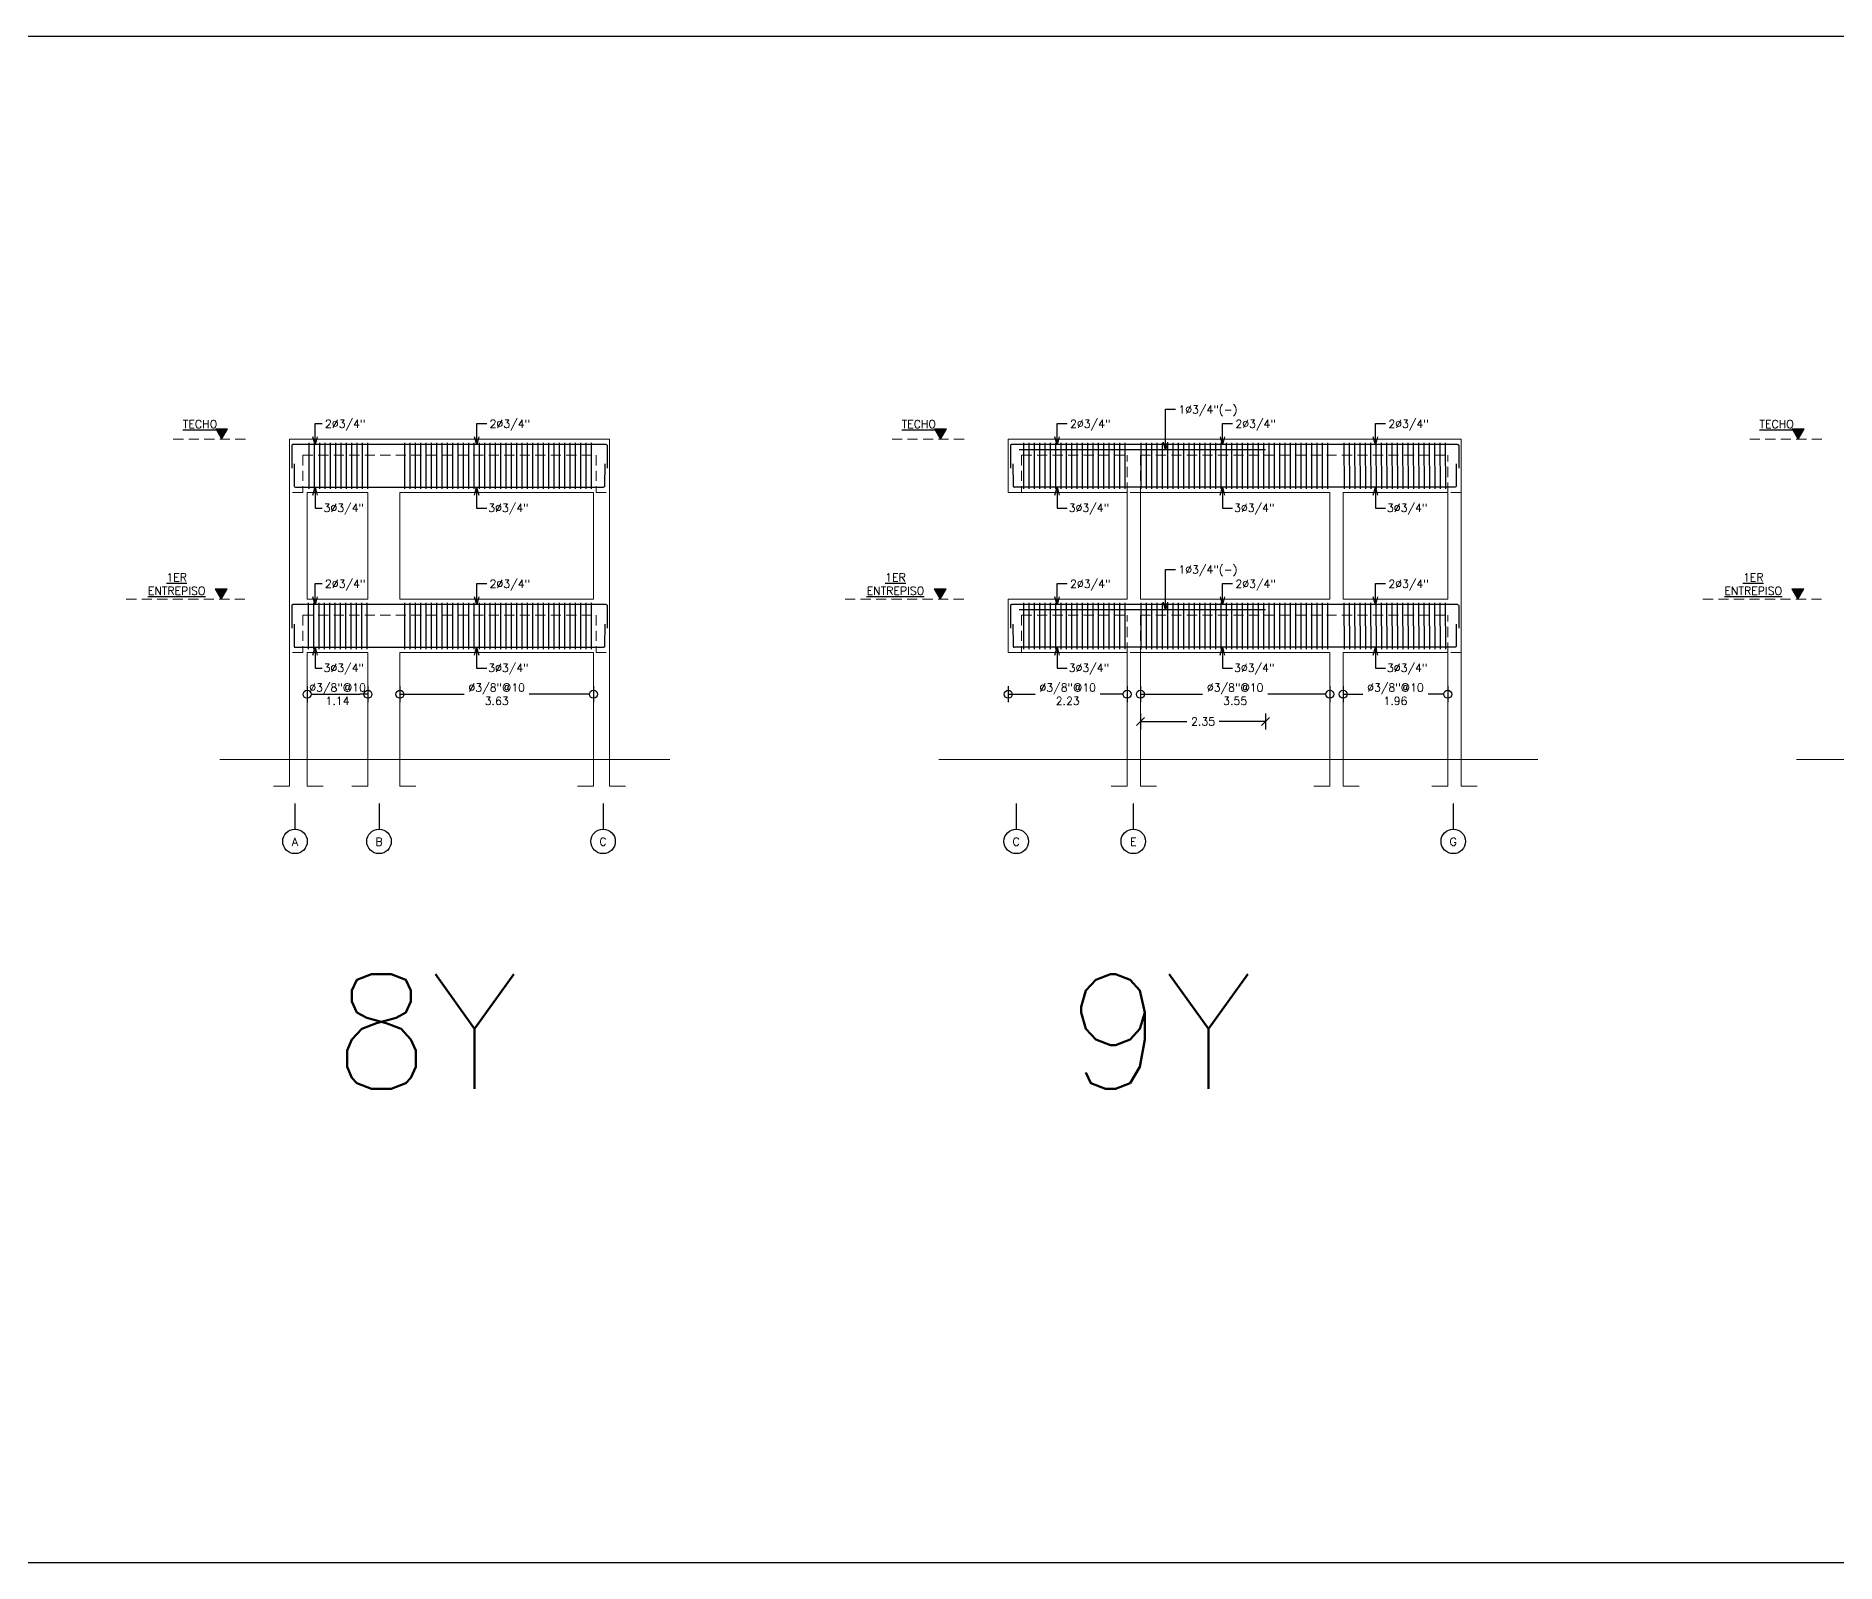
# Model space of a CAD drawing. Header units: metres. Extents: x -44 to 358, y -246 to 48.
# Drawn here: x 38.93 to 72.67, y -246.38 to -217.76 of the extents above; entities that cross this region are included whole.
import ezdxf

# ---------------------------------------------------------------- set-up
doc = ezdxf.new("R2010")
doc.units = ezdxf.units.M
doc.header["$LTSCALE"] = 0.3
doc.header["$PDMODE"] = 3
doc.linetypes.add('CONTINUA', pattern=[0])
doc.linetypes.add('HIDDEN', pattern=[9.525, 6.35, -3.175])
for name, color, linetype in [('001-ACERO', 5, 'Continuous'), ('001-DIMLOSA', 4, 'Continuous'), ('001-DIMTEXTO', 4, 'Continuous'), ('001-EJES', 4, 'Continuous'), ('002-SECCION', 1, 'CONTINUA'), ('ACERO', 5, 'Continuous'), ('DIMPORTICO', 4, 'Continuous'), ('DIMTEXTO', 4, 'Continuous'), ('SECCION', 1, 'Continuous'), ('TEXTO1', 1, 'Continuous'), ('VIGA-LOSA', 1, 'Continuous')]:
    doc.layers.add(name, color=color, linetype=linetype)
doc.layers.add('Losa', color=8, linetype='HIDDEN', lineweight=18)
doc.styles.add('SIMPLEX', font='simplex_.ttf', dxfattribs={"height": 0.2})
doc.styles.add('SMPLEX', font='simplex.shx')
doc.dimstyles.new('BDIM-75', dxfattribs={"dimscale": 0.75, "dimtxt": 0.2, "dimasz": 0.2, "dimexe": 0.2, "dimexo": 0.2, "dimgap": 0.1, "dimtad": 0, "dimtih": 1, "dimtoh": 1, "dimzin": 0, "dimdsep": 46, "dimtxsty": 'SIMPLEX', "dimblk": 'OBLIQUE', "dimcen": 0.2, "dimdle": 0.2, "dimclrd": 4, "dimclre": 4, "dimclrt": 256, "dimadec": 0, "dimazin": 0, "dimtfac": 1, "dimtofl": 0, "dimtmove": 1, "dimatfit": 3, "dimldrblk": 'OPEN30', "dimfxl": 0.15, "dimtfill": 1, "dimtolj": 1, "dimtzin": 0, "dimlwd": -1, "dimlwe": -1, "dimarcsym": 0})
doc.dimstyles.new('DIM-75', dxfattribs={"dimscale": 0.75, "dimtxt": 0.2, "dimasz": 0.2, "dimexe": 0.2, "dimexo": 0.2, "dimgap": 0.1, "dimtad": 0, "dimtih": 1, "dimtoh": 1, "dimzin": 0, "dimdsep": 46, "dimtxsty": 'SMPLEX', "dimblk1": 'OBLIQUE', "dimblk2": 'OBLIQUE', "dimsah": 1, "dimcen": 0.2, "dimclrd": 4, "dimclre": 4, "dimclrt": 4, "dimadec": 0, "dimazin": 0, "dimtfac": 1, "dimtmove": 0, "dimatfit": 3, "dimldrblk": 'OBLIQUE', "dimfxl": 0.2, "dimfxlon": 1, "dimtfill": 1, "dimtolj": 1, "dimtzin": 0, "dimarcsym": 0})

# ---------------------------------------------------------------- blocks, each defined once
blk = doc.blocks.new('A$C2BC87D2B')
at = {"layer": '001-DIMTEXTO', "lineweight": 0}
h = blk.add_hatch(color=4, dxfattribs=at)
h.dxf.hatch_style = 1
h.paths.add_polyline_path([(0, 0), (0.112, 0.194), (-0.112, 0.194)])
at = {"layer": '001-DIMTEXTO', "color": 4, "lineweight": 0, "flags": 128}
blk.add_lwpolyline([(0, 0), (0.112, 0.194), (-0.112, 0.194)], close=True, dxfattribs=at)
blk = doc.blocks.new('*U1904')
at = {"layer": '001-ACERO'}
blk.add_line((-0.001, -0.435), (0.001, 0.428), dxfattribs=at)
blk = doc.blocks.new('*U1905')
at = {"layer": 'VIGA-LOSA', "color": 0, "linetype": 'ByBlock', "lineweight": -2, "transparency": 16777216}
for p in [(0, 0), (0.1, 0), (0.2, 0), (0.3, 0), (0.4, 0), (0.5, 0), (0.6, 0), (0.7, 0), (0.8, 0), (0.9, 0), (1, 0), (1.1, 0)]:
    blk.add_blockref('*U1904', p, dxfattribs=at)
blk = doc.blocks.new('_DotBlank')
at = {"color": 0, "linetype": 'ByBlock', "lineweight": -2}
blk.add_line((-0.5, 0), (-1, 0), dxfattribs=at)
blk.add_circle((0, 0), 0.5, dxfattribs=at)
blk = doc.blocks.new('_Origin')
at = {"color": 0, "linetype": 'ByBlock', "lineweight": -2}
blk.add_line((0, 0), (-1, 0), dxfattribs=at)
blk.add_circle((0, 0), 0.5, dxfattribs=at)
blk = doc.blocks.new('*D1916')
at = {"layer": '001-DIMTEXTO', "color": 4, "lineweight": -2, "transparency": 16777216}
for p, q in [((44.012, -229.95), (44.012, -230.25)), ((44.162, -230.1), (45.002, -230.1)), ((45.152, -229.95), (45.152, -230.25))]:
    blk.add_line(p, q, dxfattribs=at)
at = {"layer": 'DEFPOINTS', "color": 0, "transparency": 16777216}
for p in [(44.012, -229.32), (45.152, -229.32), (45.152, -230.1)]:
    blk.add_point(p, dxfattribs=at)
at = {"layer": '001-DIMTEXTO', "color": 4, "lineweight": -2, "transparency": 16777216, "xscale": 0.15, "yscale": 0.15, "zscale": 0.15, "rotation": 180}
blk.add_blockref('_DotBlank', (44.012, -230.1), dxfattribs=at)
at = {"layer": '001-DIMTEXTO', "color": 4, "lineweight": -2, "transparency": 16777216, "xscale": 0.15, "yscale": 0.15, "zscale": 0.15}
blk.add_blockref('_Origin', (45.152, -230.1), dxfattribs=at)
at = {"layer": '001-DIMTEXTO', "color": 4, "transparency": 16777216, "insert": (44.582, -230.1), "char_height": 0.15, "attachment_point": 5, "style": 'SMPLEX'}
blk.add_mtext('\\A1;∅3/8"@10\\P1.14', dxfattribs=at)
blk = doc.blocks.new('_OBLIQUE')
at = {"color": 0, "linetype": 'ByBlock'}
blk.add_line((-0.5, -0.5), (0.5, 0.5), dxfattribs=at)
blk = doc.blocks.new('*U1906')
at = {"layer": '001-ACERO'}
blk.add_line((-0.001, -0.435), (0.001, 0.428), dxfattribs=at)
blk = doc.blocks.new('*U1907')
at = {"layer": 'VIGA-LOSA', "color": 0, "linetype": 'ByBlock', "lineweight": -2, "transparency": 16777216}
for p in [(0, 0), (0.1, 0), (0.2, 0), (0.3, 0), (0.4, 0), (0.5, 0), (0.6, 0), (0.7, 0), (0.8, 0), (0.9, 0), (1, 0), (1.1, 0), (1.2, 0), (1.3, 0), (1.4, 0), (1.5, 0), (1.6, 0), (1.7, 0), (1.8, 0), (1.9, 0), (2, 0), (2.1, 0), (2.2, 0), (2.3, 0), (2.4, 0), (2.5, 0), (2.6, 0), (2.7, 0), (2.8, 0), (2.9, 0), (3, 0), (3.1, 0), (3.2, 0), (3.3, 0), (3.4, 0), (3.5, 0)]:
    blk.add_blockref('*U1906', p, dxfattribs=at)
blk = doc.blocks.new('*D1917')
at = {"layer": '001-DIMTEXTO', "color": 4, "lineweight": -2, "transparency": 16777216}
for p, q in [((45.752, -229.95), (45.752, -230.25)), ((45.902, -230.1), (46.956, -230.1)), ((49.23, -230.1), (48.177, -230.1)), ((49.38, -229.95), (49.38, -230.25))]:
    blk.add_line(p, q, dxfattribs=at)
at = {"layer": 'DEFPOINTS', "color": 0, "transparency": 16777216}
for p in [(45.752, -229.32), (49.38, -229.32), (45.752, -230.1)]:
    blk.add_point(p, dxfattribs=at)
at = {"layer": '001-DIMTEXTO', "color": 4, "lineweight": -2, "transparency": 16777216, "xscale": 0.15, "yscale": 0.15, "zscale": 0.15, "rotation": 180}
blk.add_blockref('_Origin', (45.752, -230.1), dxfattribs=at)
at = {"layer": '001-DIMTEXTO', "color": 4, "lineweight": -2, "transparency": 16777216, "xscale": 0.15, "yscale": 0.15, "zscale": 0.15}
blk.add_blockref('_DotBlank', (49.38, -230.1), dxfattribs=at)
at = {"layer": '001-DIMTEXTO', "color": 4, "transparency": 16777216, "insert": (47.566, -230.1), "char_height": 0.15, "attachment_point": 5, "style": 'SMPLEX'}
blk.add_mtext('\\A1;∅3/8"@10\\P3.63', dxfattribs=at)
blk = doc.blocks.new('*U1910')
at = {"layer": '001-ACERO'}
blk.add_line((-0.001, -0.435), (0.001, 0.428), dxfattribs=at)
blk = doc.blocks.new('*U1911')
at = {"layer": 'VIGA-LOSA', "color": 0, "linetype": 'ByBlock', "lineweight": -2, "transparency": 16777216}
for p in [(0, 0), (0.1, 0), (0.2, 0), (0.3, 0), (0.4, 0), (0.5, 0), (0.6, 0), (0.7, 0), (0.8, 0), (0.9, 0), (1, 0), (1.1, 0)]:
    blk.add_blockref('*U1910', p, dxfattribs=at)
blk = doc.blocks.new('*U1912')
at = {"layer": '001-ACERO'}
blk.add_line((-0.001, -0.435), (0.001, 0.428), dxfattribs=at)
blk = doc.blocks.new('*U1913')
at = {"layer": 'VIGA-LOSA', "color": 0, "linetype": 'ByBlock', "lineweight": -2, "transparency": 16777216}
for p in [(0, 0), (0.1, 0), (0.2, 0), (0.3, 0), (0.4, 0), (0.5, 0), (0.6, 0), (0.7, 0), (0.8, 0), (0.9, 0), (1, 0), (1.1, 0), (1.2, 0), (1.3, 0), (1.4, 0), (1.5, 0), (1.6, 0), (1.7, 0), (1.8, 0), (1.9, 0), (2, 0), (2.1, 0), (2.2, 0), (2.3, 0), (2.4, 0), (2.5, 0), (2.6, 0), (2.7, 0), (2.8, 0), (2.9, 0), (3, 0), (3.1, 0), (3.2, 0), (3.3, 0), (3.4, 0), (3.5, 0)]:
    blk.add_blockref('*U1912', p, dxfattribs=at)
blk = doc.blocks.new('_Open30')
at = {"color": 0, "lineweight": -2}
for p, q in [((-1, 0.27), (0, 0)), ((0, 0), (-1, -0.27)), ((0, 0), (-1, 0))]:
    blk.add_line(p, q, dxfattribs=at)
blk = doc.blocks.new('*D1928')
at = {"layer": '001-DIMTEXTO', "color": 4, "lineweight": -2, "transparency": 16777216}
for p, q in [((59.634, -230.46), (59.634, -230.76)), ((61.981, -230.46), (61.981, -230.76)), ((59.634, -230.61), (60.504, -230.61)), ((61.981, -230.61), (61.111, -230.61))]:
    blk.add_line(p, q, dxfattribs=at)
at = {"layer": 'DEFPOINTS', "color": 0, "transparency": 16777216}
for p in [(59.634, -229.32), (61.981, -229.32), (61.981, -230.61)]:
    blk.add_point(p, dxfattribs=at)
at = {"layer": '001-DIMTEXTO', "color": 4, "lineweight": -2, "transparency": 16777216, "xscale": 0.15, "yscale": 0.15, "zscale": 0.15, "rotation": 180}
blk.add_blockref('_OBLIQUE', (59.634, -230.61), dxfattribs=at)
at = {"layer": '001-DIMTEXTO', "color": 4, "lineweight": -2, "transparency": 16777216, "xscale": 0.15, "yscale": 0.15, "zscale": 0.15}
blk.add_blockref('_OBLIQUE', (61.981, -230.61), dxfattribs=at)
at = {"layer": '001-DIMTEXTO', "color": 4, "transparency": 16777216, "insert": (60.808, -230.61), "char_height": 0.15, "attachment_point": 5, "style": 'SMPLEX', "bg_fill": 3, "box_fill_scale": 1.1, "bg_fill_color": 256, "bg_fill_true_color": 13158600, "bg_fill_transparency": 0}
blk.add_mtext('\\A1;2.35', dxfattribs=at)
blk = doc.blocks.new('*U1929')
at = {"layer": '001-ACERO'}
blk.add_line((-0.001, -0.435), (0.001, 0.428), dxfattribs=at)
blk = doc.blocks.new('*U1930')
at = {"layer": 'VIGA-LOSA', "color": 0, "linetype": 'ByBlock', "lineweight": -2, "transparency": 16777216}
for p in [(0, 0), (0.1, 0), (0.2, 0), (0.3, 0), (0.4, 0), (0.5, 0), (0.6, 0), (0.7, 0), (0.8, 0), (0.9, 0), (1, 0), (1.1, 0), (1.2, 0), (1.3, 0), (1.4, 0), (1.5, 0), (1.6, 0), (1.7, 0), (1.8, 0), (1.9, 0)]:
    blk.add_blockref('*U1929', p, dxfattribs=at)
blk = doc.blocks.new('*D1931')
at = {"layer": '001-DIMTEXTO', "color": 4, "lineweight": -2, "transparency": 16777216}
for p, q in [((63.434, -229.95), (63.434, -230.25)), ((63.584, -230.1), (63.804, -230.1)), ((65.244, -230.1), (65.025, -230.1)), ((65.394, -229.95), (65.394, -230.25))]:
    blk.add_line(p, q, dxfattribs=at)
at = {"layer": 'DEFPOINTS', "color": 0, "transparency": 16777216}
for p in [(63.434, -229.32), (65.394, -229.32), (63.434, -230.1)]:
    blk.add_point(p, dxfattribs=at)
at = {"layer": '001-DIMTEXTO', "color": 4, "lineweight": -2, "transparency": 16777216, "xscale": 0.15, "yscale": 0.15, "zscale": 0.15, "rotation": 180}
blk.add_blockref('_Origin', (63.434, -230.1), dxfattribs=at)
at = {"layer": '001-DIMTEXTO', "color": 4, "lineweight": -2, "transparency": 16777216, "xscale": 0.15, "yscale": 0.15, "zscale": 0.15}
blk.add_blockref('_DotBlank', (65.394, -230.1), dxfattribs=at)
at = {"layer": '001-DIMTEXTO', "color": 4, "transparency": 16777216, "insert": (64.414, -230.1), "char_height": 0.15, "attachment_point": 5, "style": 'SMPLEX'}
blk.add_mtext('\\A1;∅3/8"@10\\P1.96', dxfattribs=at)
blk = doc.blocks.new('*U1932')
at = {"layer": '001-ACERO'}
blk.add_line((-0.001, -0.435), (0.001, 0.428), dxfattribs=at)
blk = doc.blocks.new('*U1933')
at = {"layer": 'VIGA-LOSA', "color": 0, "linetype": 'ByBlock', "lineweight": -2, "transparency": 16777216}
for p in [(0, 0), (0.1, 0), (0.2, 0), (0.3, 0), (0.4, 0), (0.5, 0), (0.6, 0), (0.7, 0), (0.8, 0), (0.9, 0), (1, 0), (1.1, 0), (1.2, 0), (1.3, 0), (1.4, 0), (1.5, 0), (1.6, 0), (1.7, 0), (1.8, 0), (1.9, 0), (2, 0), (2.1, 0), (2.2, 0), (2.3, 0), (2.4, 0), (2.5, 0), (2.6, 0), (2.7, 0), (2.8, 0), (2.9, 0), (3, 0), (3.1, 0), (3.2, 0), (3.3, 0), (3.4, 0), (3.5, 0)]:
    blk.add_blockref('*U1932', p, dxfattribs=at)
blk = doc.blocks.new('*D1934')
at = {"layer": '001-DIMTEXTO', "color": 4, "lineweight": -2, "transparency": 16777216}
for p, q in [((59.634, -229.95), (59.634, -230.25)), ((59.784, -230.1), (60.799, -230.1)), ((63.034, -230.1), (62.02, -230.1)), ((63.184, -229.95), (63.184, -230.25))]:
    blk.add_line(p, q, dxfattribs=at)
at = {"layer": 'DEFPOINTS', "color": 0, "transparency": 16777216}
for p in [(59.634, -229.32), (63.184, -229.32), (59.634, -230.1)]:
    blk.add_point(p, dxfattribs=at)
at = {"layer": '001-DIMTEXTO', "color": 4, "lineweight": -2, "transparency": 16777216, "xscale": 0.15, "yscale": 0.15, "zscale": 0.15, "rotation": 180}
blk.add_blockref('_Origin', (59.634, -230.1), dxfattribs=at)
at = {"layer": '001-DIMTEXTO', "color": 4, "lineweight": -2, "transparency": 16777216, "xscale": 0.15, "yscale": 0.15, "zscale": 0.15}
blk.add_blockref('_DotBlank', (63.184, -230.1), dxfattribs=at)
at = {"layer": '001-DIMTEXTO', "color": 4, "transparency": 16777216, "insert": (61.409, -230.1), "char_height": 0.15, "attachment_point": 5, "style": 'SMPLEX'}
blk.add_mtext('\\A1;∅3/8"@10\\P3.55', dxfattribs=at)
blk = doc.blocks.new('*U1935')
at = {"layer": '001-ACERO'}
blk.add_line((-0.001, -0.435), (0.001, 0.428), dxfattribs=at)
blk = doc.blocks.new('*U1936')
at = {"layer": 'VIGA-LOSA', "color": 0, "linetype": 'ByBlock', "lineweight": -2, "transparency": 16777216}
for p in [(0, 0), (0.1, 0), (0.2, 0), (0.3, 0), (0.4, 0), (0.5, 0), (0.6, 0), (0.7, 0), (0.8, 0), (0.9, 0), (1, 0), (1.1, 0), (1.2, 0), (1.3, 0), (1.4, 0), (1.5, 0), (1.6, 0), (1.7, 0), (1.8, 0), (1.9, 0)]:
    blk.add_blockref('*U1935', p, dxfattribs=at)
blk = doc.blocks.new('*D1937')
at = {"layer": '001-DIMTEXTO', "color": 4, "lineweight": -2, "transparency": 16777216}
for p, q in [((57.155, -229.95), (57.155, -230.25)), ((57.305, -230.1), (57.659, -230.1)), ((59.234, -230.1), (58.88, -230.1)), ((59.384, -229.95), (59.384, -230.25))]:
    blk.add_line(p, q, dxfattribs=at)
at = {"layer": 'DEFPOINTS', "color": 0, "transparency": 16777216}
for p in [(57.155, -229.32), (59.384, -229.32), (57.155, -230.1)]:
    blk.add_point(p, dxfattribs=at)
at = {"layer": '001-DIMTEXTO', "color": 4, "lineweight": -2, "transparency": 16777216, "xscale": 0.15, "yscale": 0.15, "zscale": 0.15, "rotation": 180}
blk.add_blockref('_Origin', (57.155, -230.1), dxfattribs=at)
at = {"layer": '001-DIMTEXTO', "color": 4, "lineweight": -2, "transparency": 16777216, "xscale": 0.15, "yscale": 0.15, "zscale": 0.15}
blk.add_blockref('_DotBlank', (59.384, -230.1), dxfattribs=at)
at = {"layer": '001-DIMTEXTO', "color": 4, "transparency": 16777216, "insert": (58.27, -230.1), "char_height": 0.15, "attachment_point": 5, "style": 'SMPLEX'}
blk.add_mtext('\\A1;∅3/8"@10\\P2.23', dxfattribs=at)
blk = doc.blocks.new('*U1942')
at = {"layer": '001-ACERO'}
blk.add_line((-0.001, -0.435), (0.001, 0.428), dxfattribs=at)
blk = doc.blocks.new('*U1943')
at = {"layer": 'VIGA-LOSA', "color": 0, "linetype": 'ByBlock', "lineweight": -2, "transparency": 16777216}
for p in [(0, 0), (0.1, 0), (0.2, 0), (0.3, 0), (0.4, 0), (0.5, 0), (0.6, 0), (0.7, 0), (0.8, 0), (0.9, 0), (1, 0), (1.1, 0), (1.2, 0), (1.3, 0), (1.4, 0), (1.5, 0), (1.6, 0), (1.7, 0), (1.8, 0), (1.9, 0)]:
    blk.add_blockref('*U1942', p, dxfattribs=at)
blk = doc.blocks.new('*U1938')
at = {"layer": '001-ACERO'}
blk.add_line((-0.001, -0.435), (0.001, 0.428), dxfattribs=at)
blk = doc.blocks.new('*U1939')
at = {"layer": 'VIGA-LOSA', "color": 0, "linetype": 'ByBlock', "lineweight": -2, "transparency": 16777216}
for p in [(0, 0), (0.1, 0), (0.2, 0), (0.3, 0), (0.4, 0), (0.5, 0), (0.6, 0), (0.7, 0), (0.8, 0), (0.9, 0), (1, 0), (1.1, 0), (1.2, 0), (1.3, 0), (1.4, 0), (1.5, 0), (1.6, 0), (1.7, 0), (1.8, 0), (1.9, 0), (2, 0), (2.1, 0), (2.2, 0), (2.3, 0), (2.4, 0), (2.5, 0), (2.6, 0), (2.7, 0), (2.8, 0), (2.9, 0), (3, 0), (3.1, 0), (3.2, 0), (3.3, 0), (3.4, 0), (3.5, 0)]:
    blk.add_blockref('*U1938', p, dxfattribs=at)
blk = doc.blocks.new('*U1940')
at = {"layer": '001-ACERO'}
blk.add_line((-0.001, -0.435), (0.001, 0.428), dxfattribs=at)
blk = doc.blocks.new('*U1941')
at = {"layer": 'VIGA-LOSA', "color": 0, "linetype": 'ByBlock', "lineweight": -2, "transparency": 16777216}
for p in [(0, 0), (0.1, 0), (0.2, 0), (0.3, 0), (0.4, 0), (0.5, 0), (0.6, 0), (0.7, 0), (0.8, 0), (0.9, 0), (1, 0), (1.1, 0), (1.2, 0), (1.3, 0), (1.4, 0), (1.5, 0), (1.6, 0), (1.7, 0), (1.8, 0), (1.9, 0)]:
    blk.add_blockref('*U1940', p, dxfattribs=at)

msp = doc.modelspace()

# ---------------------------------------------------------------- linework, layer by layer
at = {"layer": '001-EJES', "color": 1, "ltscale": 0.02}
for p, q in [((43.7844618, -232.1491684), (43.7844618, -232.6273824)), ((45.3594625, -232.1491684), (45.3594625, -232.6273824)), ((49.5594625, -232.1491684), (49.5594625, -232.6273824)), ((57.3050759, -232.1491684), (57.3050759, -232.6273824)), ((59.4996147, -232.1491684), (59.4996147, -232.6273824)), ((65.4983675, -232.1491683), (65.4983675, -232.6273823))]:
    msp.add_line(p, q, dxfattribs=at)
at = {"layer": '001-EJES', "color": 1}
for centre in [(43.7844618, -232.8574122), (45.3594625, -232.8574122), (49.5594625, -232.8574122), (57.3050759, -232.8574122), (59.4996147, -232.8574122), (65.4983675, -232.8574122)]:
    msp.add_circle(centre, 0.2300299, dxfattribs=at)
at = {"layer": '002-SECCION', "lineweight": 0}
for p, q in [((43.6802479, -231.8196434), (43.6802479, -225.3196434)), ((43.6802479, -225.3196434), (49.6802479, -225.3196434)), ((49.6802479, -231.8196434), (49.6802479, -225.3196434)), ((57.1550759, -226.3196434), (57.1550759, -225.3196434)), ((57.1550759, -225.3196434), (65.6441535, -225.3196434)), ((65.6441535, -231.8196434), (65.6441535, -225.3196434)), ((44.012378, -228.3196434), (44.012378, -226.3196434)), ((44.012378, -226.3196434), (45.152378, -226.3196434)), ((45.152378, -228.3196434), (45.152378, -226.3196434)), ((45.752378, -228.3196434), (45.752378, -226.3196434)), ((45.752378, -226.3196434), (49.3802479, -226.3196434)), ((49.3802479, -228.3196434), (49.3802479, -226.3196434)), ((57.1550759, -226.3196434), (59.3844541, -226.3196434)), ((59.3844541, -228.3196434), (59.3844541, -226.3196434)), ((59.6344541, -228.3196434), (59.6344541, -226.3196434)), ((59.6344541, -226.3196434), (63.1844541, -226.3196434)), ((63.1844541, -228.3196434), (63.1844541, -226.3196434)), ((63.4344541, -228.3196434), (63.4344541, -226.3196434)), ((63.4344541, -226.3196434), (65.3941535, -226.3196434)), ((65.3941535, -228.3196434), (65.3941535, -226.3196434)), ((44.012378, -228.3196434), (45.152378, -228.3196434)), ((45.752378, -228.3196434), (49.3802479, -228.3196434)), ((57.1550759, -229.3196434), (57.1550759, -228.3196434)), ((57.1550759, -228.3196434), (59.3844541, -228.3196434)), ((59.6344541, -228.3196434), (63.1844541, -228.3196434)), ((63.4344541, -228.3196434), (65.3941535, -228.3196434)), ((44.012378, -229.3196434), (45.152378, -229.3196434)), ((44.012378, -231.8196434), (44.012378, -229.3196434)), ((45.152378, -231.8196434), (45.152378, -229.3196434)), ((45.752378, -231.8196434), (45.752378, -229.3196434)), ((45.752378, -229.3196434), (49.3802479, -229.3196434)), ((49.3802479, -231.8196434), (49.3802479, -229.3196434)), ((57.1550759, -229.3196434), (59.3844541, -229.3196434)), ((59.3844541, -231.8196434), (59.3844541, -229.3196434)), ((59.6344541, -231.8196434), (59.6344541, -229.3196434)), ((59.6344541, -229.3196434), (63.1844541, -229.3196434)), ((63.1844541, -231.8196434), (63.1844541, -229.3196434)), ((63.4344541, -231.8196434), (63.4344541, -229.3196434)), ((63.4344541, -229.3196434), (65.3941535, -229.3196434)), ((65.3941535, -231.8196434), (65.3941535, -229.3196434)), ((43.3802479, -231.8196434), (43.6802479, -231.8196434)), ((44.012378, -231.8196434), (44.312378, -231.8196434)), ((44.8514846, -231.8196434), (45.1514846, -231.8196434)), ((45.752378, -231.8196434), (46.052378, -231.8196434)), ((49.0802479, -231.8196434), (49.3802479, -231.8196434)), ((49.6802479, -231.8196434), (49.9802479, -231.8196434)), ((59.0835606, -231.8196434), (59.3835606, -231.8196434)), ((59.6344541, -231.8196434), (59.9344541, -231.8196434)), ((62.8835606, -231.8196434), (63.1835606, -231.8196434)), ((63.4344541, -231.8196434), (63.7344541, -231.8196434)), ((65.0941535, -231.8196434), (65.3941535, -231.8196434)), ((65.6441535, -231.8196434), (65.9441535, -231.8196434))]:
    msp.add_line(p, q, dxfattribs=at)
at = {"layer": 'ACERO'}
for points in [[(43.7442096, -225.4196434, 0.4142135624), (43.7242096, -225.4396434), (43.7242096, -225.8623905)], [(49.6162861, -225.4196434, -0.4142135624), (49.6362861, -225.4396434), (49.6362861, -225.8623905)], [(57.2190377, -225.4196434, 0.4142135624), (57.1990377, -225.4396434), (57.1990377, -225.8623905)], [(65.5793483, -225.4196434, -0.4142135624), (65.5993483, -225.4396434), (65.5993483, -225.8623905)], [(43.7693133, -225.7835448), (43.7708094, -226.2001155, 0.4073149712), (43.7908038, -226.2196434)], [(49.5911825, -225.7835448), (49.5896864, -226.2001155, -0.4073149712), (49.5696919, -226.2196434)], [(57.2441413, -225.7835448), (57.2456374, -226.2001155, 0.4073149712), (57.2656319, -226.2196434)], [(65.5542446, -225.7835448), (65.5527485, -226.2001155, -0.4073149712), (65.5327541, -226.2196434)], [(43.7442096, -228.4196434, 0.4142135624), (43.7242096, -228.4396434), (43.7242096, -228.8623905)], [(49.6162861, -228.4196434, -0.4142135624), (49.6362861, -228.4396434), (49.6362861, -228.8623905)], [(57.2190377, -228.4196434, 0.4142135624), (57.1990377, -228.4396434), (57.1990377, -228.8623905)], [(65.5793483, -228.4196434, -0.4142135624), (65.5993483, -228.4396434), (65.5993483, -228.8623905)], [(43.7693133, -228.7835448), (43.7708094, -229.2001155, 0.4073149712), (43.7908038, -229.2196434)], [(49.5911825, -228.7835448), (49.5896864, -229.2001155, -0.4073149712), (49.5696919, -229.2196434)], [(57.2441413, -228.7835448), (57.2456374, -229.2001155, 0.4073149712), (57.2656319, -229.2196434)], [(65.5542446, -228.7835448), (65.5527485, -229.2001155, -0.4073149712), (65.5327541, -229.2196434)]]:
    msp.add_lwpolyline(points, format="xyb", dxfattribs=at)
for points in [[(49.6162861, -225.4196434), (43.7442096, -225.4196434)], [(65.5793483, -225.4196434), (57.2190377, -225.4196434)], [(43.7908038, -226.2196434), (49.5696919, -226.2196434)], [(65.5327541, -226.2196434), (57.2656319, -226.2196434)], [(49.6162861, -228.4196434), (43.7442096, -228.4196434)], [(65.5793483, -228.4196434), (57.2190377, -228.4196434)], [(43.7908038, -229.2196434), (49.5696919, -229.2196434)], [(65.5327541, -229.2196434), (57.2656319, -229.2196434)]]:
    msp.add_lwpolyline(points, dxfattribs=at)
at = {"layer": 'ACERO', "color": 6}
for points in [[(61.9811208, -225.5196434), (57.3595982, -225.5196434)], [(61.9811208, -228.5196434), (57.3595982, -228.5196434)]]:
    msp.add_lwpolyline(points, dxfattribs=at)
at = {"layer": 'DIMTEXTO'}
msp.add_lwpolyline([(-5.0701956, -217.7611052), (196.66926, -217.7611052), (196.66926, -246.3838365), (-5.0701956, -246.3838365)], close=True, dxfattribs=at)
at = {"layer": 'Losa', "lineweight": 0, "ltscale": 0.1}
for p, q in [((42.8540098, -225.3196434), (41.4446642, -225.3196434)), ((56.3288379, -225.3196434), (54.9194923, -225.3196434)), ((72.4098015, -225.3196434), (71.0004559, -225.3196434)), ((43.9302479, -225.6196434), (49.4302479, -225.6196434)), ((57.4050759, -225.6196434), (59.3844541, -225.6196434)), ((59.6344541, -225.6196434), (65.3941535, -225.6196434)), ((42.8461885, -228.3196434), (40.5943194, -228.3196434)), ((56.3210165, -228.3196434), (54.0691474, -228.3196434)), ((72.4019802, -228.3196434), (70.1501111, -228.3196434)), ((43.9302479, -228.6196434), (49.4302479, -228.6196434)), ((57.4050759, -228.6196434), (59.3844541, -228.6196434)), ((59.6344541, -228.6196434), (65.3941535, -228.6196434))]:
    msp.add_line(p, q, dxfattribs=at)
for points in [[(43.9302479, -225.6196434), (43.9302479, -226.3196434), (43.6802479, -226.3196434), (43.6802479, -225.6196434)], [(49.4302479, -225.6196434), (49.4302479, -226.3196434), (49.6802479, -226.3196434), (49.6802479, -225.6196434)], [(57.4050759, -225.6196434), (57.4050759, -226.3196434), (57.1550759, -226.3196434), (57.1550759, -225.6196434)], [(59.6344541, -225.6196434), (59.6344541, -226.3196434), (59.3844541, -226.3196434), (59.3844541, -225.6196434)], [(65.6441535, -225.6196434), (65.6441535, -226.3196434), (65.3941535, -226.3196434), (65.3941535, -225.6196434)], [(43.9302479, -228.6196434), (43.9302479, -229.3196434), (43.6802479, -229.3196434), (43.6802479, -228.6196434)], [(49.4302479, -228.6196434), (49.4302479, -229.3196434), (49.6802479, -229.3196434), (49.6802479, -228.6196434)], [(57.4050759, -228.6196434), (57.4050759, -229.3196434), (57.1550759, -229.3196434), (57.1550759, -228.6196434)], [(65.6441535, -228.6196434), (65.6441535, -229.3196434), (65.3941535, -229.3196434), (65.3941535, -228.6196434)]]:
    msp.add_lwpolyline(points, dxfattribs=at)
at = {"layer": 'SECCION', "color": 8, "lineweight": 0, "ltscale": 0.0003}
for p, q in [((42.377486, -231.3196434), (50.8121425, -231.3196434)), ((55.852314, -231.3196434), (67.0810649, -231.3196434)), ((71.9332776, -231.3196434), (82.8570118, -231.3196434))]:
    msp.add_line(p, q, dxfattribs=at)

# ---------------------------------------------------------------- block references
at = {"layer": 'TEXTO1', "ltscale": 2}
for p in [(42.4097253, -225.319377), (55.8845533, -225.319377), (71.9655169, -225.319377), (42.4019039, -228.319377), (55.876732, -228.319377), (71.9576956, -228.319377)]:
    msp.add_blockref('A$C2BC87D2B', p, dxfattribs=at)
at = {"layer": 'VIGA-LOSA'}
for name, p in [('*U1911', (44.0504782, -225.8166023)), ('*U1905', (44.0367266, -228.8166023))]:
    msp.add_blockref(name, p, dxfattribs=at)
at = {"layer": 'VIGA-LOSA', "xscale": -1}
for name, p in [('*U1913', (49.3421476, -225.8166023)), ('*U1941', (59.3463539, -225.8166023)), ('*U1939', (63.1463539, -225.8166023)), ('*U1943', (65.3560533, -225.8166023)), ('*U1907', (49.3421476, -228.8166023)), ('*U1936', (59.3463539, -228.8166023)), ('*U1930', (65.3560533, -228.8166023))]:
    msp.add_blockref(name, p, dxfattribs=at)

# ---------------------------------------------------------------- texts
at = {"layer": 'DIMPORTICO', "color": 4, "style": 'SMPLEX'}
for s, p in [('1∅3/4"(-)', (60.3452418, -224.8386844)), ('2∅3/4"', (44.3456771, -225.1057089)), ('2∅3/4"', (47.4322508, -225.1057089)), ('2∅3/4"', (58.3139931, -225.1057089)), ('2∅3/4"', (61.4139931, -225.1057089)), ('2∅3/4"', (64.2802417, -225.1057089)), ('3∅3/4"', (44.319605, -226.6822199)), ('3∅3/4"', (47.4061787, -226.6822199)), ('3∅3/4"', (58.287921, -226.6822199)), ('3∅3/4"', (61.387921, -226.6822199)), ('3∅3/4"', (64.2541696, -226.6822199)), ('1∅3/4"(-)', (60.3452418, -227.8386844)), ('2∅3/4"', (44.3456771, -228.1057089)), ('2∅3/4"', (47.4322508, -228.1057089)), ('2∅3/4"', (58.3139931, -228.1057089)), ('2∅3/4"', (61.4139931, -228.1057089)), ('2∅3/4"', (64.2802417, -228.1057089)), ('3∅3/4"', (44.319605, -229.6822199)), ('3∅3/4"', (47.4061787, -229.6822199)), ('3∅3/4"', (58.287921, -229.6822199)), ('3∅3/4"', (64.2541696, -229.6822199))]:
    msp.add_text(s, height=0.15, rotation=360, dxfattribs=at).set_placement(p)
at = {"layer": 'DIMTEXTO', "color": 4, "char_height": 2.14629826, "attachment_point": 5, "style": 'SMPLEX'}
for s, insert in [('8Y', (46.2318839, -236.4207859)), ('9Y', (59.9911228, -236.4207859))]:
    msp.add_mtext(s, dxfattribs=dict(at, insert=insert))

# ---------------------------------------------------------------- dimensions: what is measured, and where the dimension line sits
at = {"layer": '001-DIMTEXTO'}
dim = msp.add_linear_dim(base=(45.152378, -230.0997022), p1=(44.012378, -229.3196434), p2=(45.152378, -229.3196434), text='∅3/8"@10\\P<>', dimstyle='DIM-75', override={"dimblk1": 'DotBlank', "dimblk2": 'Origin', "dimtfill": 0}, dxfattribs=at)
dim.commit()
dim.dimension.update_dxf_attribs({"geometry": '*D1916', "text_midpoint": (44.582378, -230.0997022), "dimtype": 160})
for base, p1, p2, picture, middle in [((45.752378, -230.0997022), (49.3802479, -229.3196434), (45.752378, -229.3196434), '*D1917', (47.5663129, -230.0997022)), ((63.4344541, -230.0997022), (65.3941535, -229.3196434), (63.4344541, -229.3196434), '*D1931', (64.4143038, -230.0997022))]:
    dim = msp.add_linear_dim(base=base, p1=p1, p2=p2, angle=180, text='∅3/8"@10\\P<>', dimstyle='DIM-75', override={"dimblk1": 'DotBlank', "dimblk2": 'Origin', "dimtfill": 0}, dxfattribs=at)
    dim.commit()
    dim.dimension.update_dxf_attribs({"geometry": picture, "text_midpoint": middle})

# ---------------------------------------------------------------- leaders
at = {"layer": '001-DIMLOSA', "lineweight": 0}
for points in [[(44.1624037, -225.4220094), (44.1624037, -225.0254084), (44.2927165, -225.0254084)], [(47.1902796, -225.4220094), (47.1902796, -225.0254084), (47.3792902, -225.0254084)], [(58.0720219, -225.4220094), (58.0720219, -225.0254084), (58.2610325, -225.0254084)], [(60.1032706, -225.5220094), (60.1032706, -224.7583839), (60.2922812, -224.7583839)], [(61.1720219, -225.4220094), (61.1720219, -225.0254084), (61.3610325, -225.0254084)], [(64.0382705, -225.4220094), (64.0382705, -225.0254084), (64.2272811, -225.0254084)], [(44.1614699, -226.2193843), (44.1614699, -226.6102573), (44.2917827, -226.6102573)], [(47.1893458, -226.2193843), (47.1893458, -226.6102573), (47.3783564, -226.6102573)], [(58.0710881, -226.2193843), (58.0710881, -226.6102573), (58.2600987, -226.6102573)], [(61.1710881, -226.2193843), (61.1710881, -226.6102573), (61.3600987, -226.6102573)], [(64.0373367, -226.2193843), (64.0373367, -226.6102573), (64.2263473, -226.6102573)], [(60.1032706, -228.5220094), (60.1032706, -227.7583839), (60.2922812, -227.7583839)], [(44.1624037, -228.4220094), (44.1624037, -228.0254084), (44.2927165, -228.0254084)], [(47.1902796, -228.4220094), (47.1902796, -228.0254084), (47.3792902, -228.0254084)], [(58.0720219, -228.4220094), (58.0720219, -228.0254084), (58.2610325, -228.0254084)], [(61.1720219, -228.4220094), (61.1720219, -228.0254084), (61.3610325, -228.0254084)], [(64.0382705, -228.4220094), (64.0382705, -228.0254084), (64.2272811, -228.0254084)], [(44.1614699, -229.2193843), (44.1614699, -229.6102573), (44.2917827, -229.6102573)], [(47.1893458, -229.2193843), (47.1893458, -229.6102573), (47.3783564, -229.6102573)], [(58.0710881, -229.2193843), (58.0710881, -229.6102573), (58.2600987, -229.6102573)], [(64.0373367, -229.2193843), (64.0373367, -229.6102573), (64.2263473, -229.6102573)]]:
    msp.add_leader(points, dimstyle='BDIM-75', override={"dimgap": 0.1, "dimtad": 0}, dxfattribs=at)

# ---------------------------------------------------------------- next in the draw order: texts
at = {"layer": '001-EJES', "color": 4, "ltscale": 0.02, "char_height": 0.15, "width": 0.15, "attachment_point": 5, "style": 'SMPLEX', "bg_fill": 3, "box_fill_scale": 1.25, "bg_fill_color": 256, "bg_fill_true_color": 13158600, "bg_fill_transparency": 0}
for s, insert in [('A', (43.7831393, -232.863387)), ('B', (45.35814, -232.863387)), ('C', (49.55814, -232.863387)), ('C', (57.3037534, -232.863387)), ('E', (59.4982922, -232.863387)), ('G', (65.497045, -232.8633869))]:
    msp.add_mtext(s, dxfattribs=dict(at, insert=insert))
at = {"layer": 'TEXTO1', "color": 4, "char_height": 0.15, "width": 0.009586963, "attachment_point": 5, "style": 'SMPLEX', "bg_fill": 2}
for s, insert in [('\\A1;{\\LTECHO }', (42.004479, -225.0357783)), ('\\A1;{\\LTECHO }', (55.4793071, -225.0357783)), ('\\A1;{\\LTECHO }', (71.5602707, -225.0357783)), ('\\A1;{\\L1ER ENTREPISO}', (41.5658216, -228.0357783)), ('\\A1;{\\L1ER ENTREPISO}', (55.0406497, -228.0357783)), ('\\A1;{\\L1ER ENTREPISO}', (71.1216133, -228.0357783))]:
    msp.add_mtext(s, dxfattribs=dict(at, insert=insert))

# ---------------------------------------------------------------- next in the draw order: dimensions: what is measured, and where the dimension line sits
at = {"layer": '001-DIMTEXTO'}
dim = msp.add_linear_dim(base=(61.9811208, -230.6098424), p1=(59.6344541, -229.3196434), p2=(61.9811208, -229.3196434), dimstyle='DIM-75', dxfattribs=at)
dim.commit()
dim.dimension.update_dxf_attribs({"geometry": '*D1928', "text_midpoint": (60.8077874, -230.6098424)})

# ---------------------------------------------------------------- next in the draw order: linework, layer by layer
at = {"layer": 'Losa', "lineweight": 0, "ltscale": 0.1}
msp.add_lwpolyline([(59.6344541, -228.6196434), (59.6344541, -229.3196434), (59.3844541, -229.3196434), (59.3844541, -228.6196434)], dxfattribs=at)

# ---------------------------------------------------------------- next in the draw order: block references
at = {"layer": 'VIGA-LOSA', "xscale": -1}
msp.add_blockref('*U1933', (63.1463539, -228.8166023), dxfattribs=at)

# ---------------------------------------------------------------- next in the draw order: texts
at = {"layer": 'DIMPORTICO', "color": 4, "style": 'SMPLEX'}
msp.add_text('3∅3/4"', height=0.15, rotation=360, dxfattribs=at).set_placement((61.387921, -229.6822199))

# ---------------------------------------------------------------- next in the draw order: dimensions: what is measured, and where the dimension line sits
at = {"layer": '001-DIMTEXTO'}
for base, p1, p2, picture, middle in [((57.1550759, -230.0997022), (59.3844541, -229.3196434), (57.1550759, -229.3196434), '*D1937', (58.269765, -230.0997022)), ((59.6344541, -230.0997022), (63.1844541, -229.3196434), (59.6344541, -229.3196434), '*D1934', (61.4094541, -230.0997022))]:
    dim = msp.add_linear_dim(base=base, p1=p1, p2=p2, angle=180, text='∅3/8"@10\\P<>', dimstyle='DIM-75', override={"dimblk1": 'DotBlank', "dimblk2": 'Origin', "dimtfill": 0}, dxfattribs=at)
    dim.commit()
    dim.dimension.update_dxf_attribs({"geometry": picture, "text_midpoint": middle})

# ---------------------------------------------------------------- next in the draw order: leaders
at = {"layer": '001-DIMLOSA', "lineweight": 0}
msp.add_leader([(61.1710881, -229.2193843), (61.1710881, -229.6102573), (61.3600987, -229.6102573)], dimstyle='BDIM-75', override={"dimgap": 0.1, "dimtad": 0}, dxfattribs=at)

doc.saveas('drawing.dxf')
